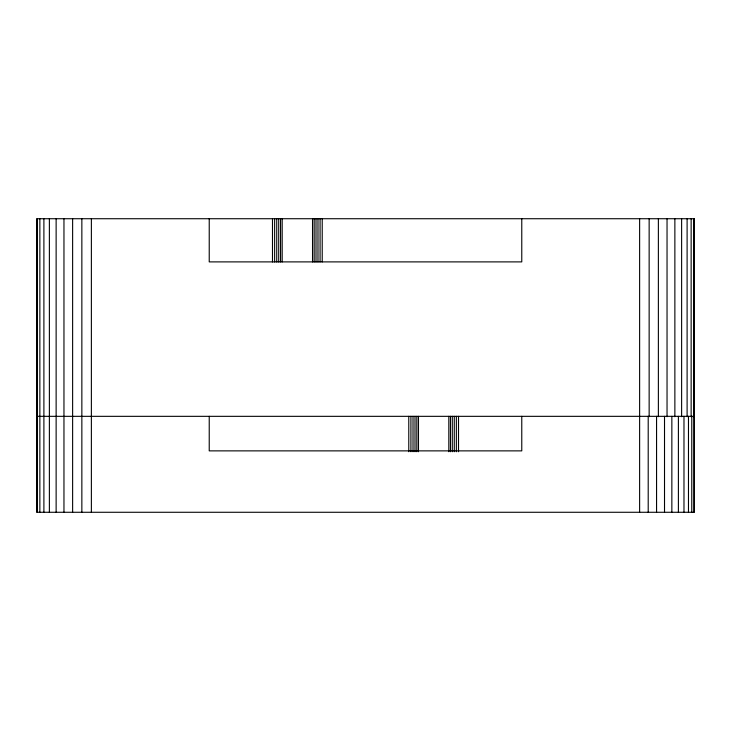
<?xml version="1.0" encoding="UTF-8"?>
<svg xmlns="http://www.w3.org/2000/svg" width="731" height="731" viewBox="0 0 731 731"><rect width="100%" height="100%" fill="white"/><g stroke="black" fill="none" stroke-linecap="round" stroke-linejoin="round"><path stroke-width="1.1" d="M36.55 416.332L694.45 416.332M693.774 416.332L693.774 512.276M693.618 218.724L693.618 416.697M691.764 416.332L691.764 512.276M691.142 218.724L691.142 416.697M688.474 416.332L688.474 512.276M687.103 218.724L687.103 416.697M683.978 416.332L683.978 512.276M681.621 218.724L681.621 416.697M678.395 416.332L678.395 512.276M674.868 218.724L674.868 416.697M671.853 416.332L671.853 512.276M667.037 218.724L667.037 416.697M664.516 416.332L664.516 512.276M658.375 218.724L658.375 416.697M656.566 416.332L656.566 512.276M649.146 218.724L649.146 416.697M648.205 416.332L648.205 512.276M639.625 218.724L639.625 512.276M521.77 218.724L521.77 261.89L209.23 261.89L209.23 218.724M521.77 416.332L521.77 450.872L209.23 450.872L209.23 416.332M458.511 416.332L458.511 451.74M456.363 416.332L456.363 451.74M454.271 416.332L454.271 451.74M452.288 416.332L452.288 451.74M450.451 416.332L450.451 451.74M448.816 416.332L448.816 451.74M418.47 416.332L418.47 451.74M416.834 416.332L416.834 451.74M414.998 416.332L414.998 451.74M413.015 416.332L413.015 451.74M410.923 416.332L410.923 451.74M408.775 416.332L408.775 451.74M322.225 218.724L322.225 261.936M320.077 218.724L320.077 261.936M317.985 218.724L317.985 261.936M316.002 218.724L316.002 261.936M314.166 218.724L314.166 261.936M312.53 218.724L312.53 261.936M282.184 218.724L282.184 261.936M280.549 218.724L280.549 261.936M278.712 218.724L278.712 261.936M276.729 218.724L276.729 261.936M274.637 218.724L274.637 261.936M272.489 218.724L272.489 261.936M91.375 218.724L91.375 512.276M81.854 218.724L81.854 512.276M72.625 218.724L72.625 512.276M63.962 218.724L63.962 512.276M56.132 218.724L56.132 512.276M49.379 218.724L49.379 512.276M43.897 218.724L43.897 512.276M39.858 218.724L39.858 512.276M37.382 218.724L37.382 512.276M694.45 218.724L36.55 218.724L36.55 512.276L694.45 512.276L694.45 218.724"/></g></svg>
